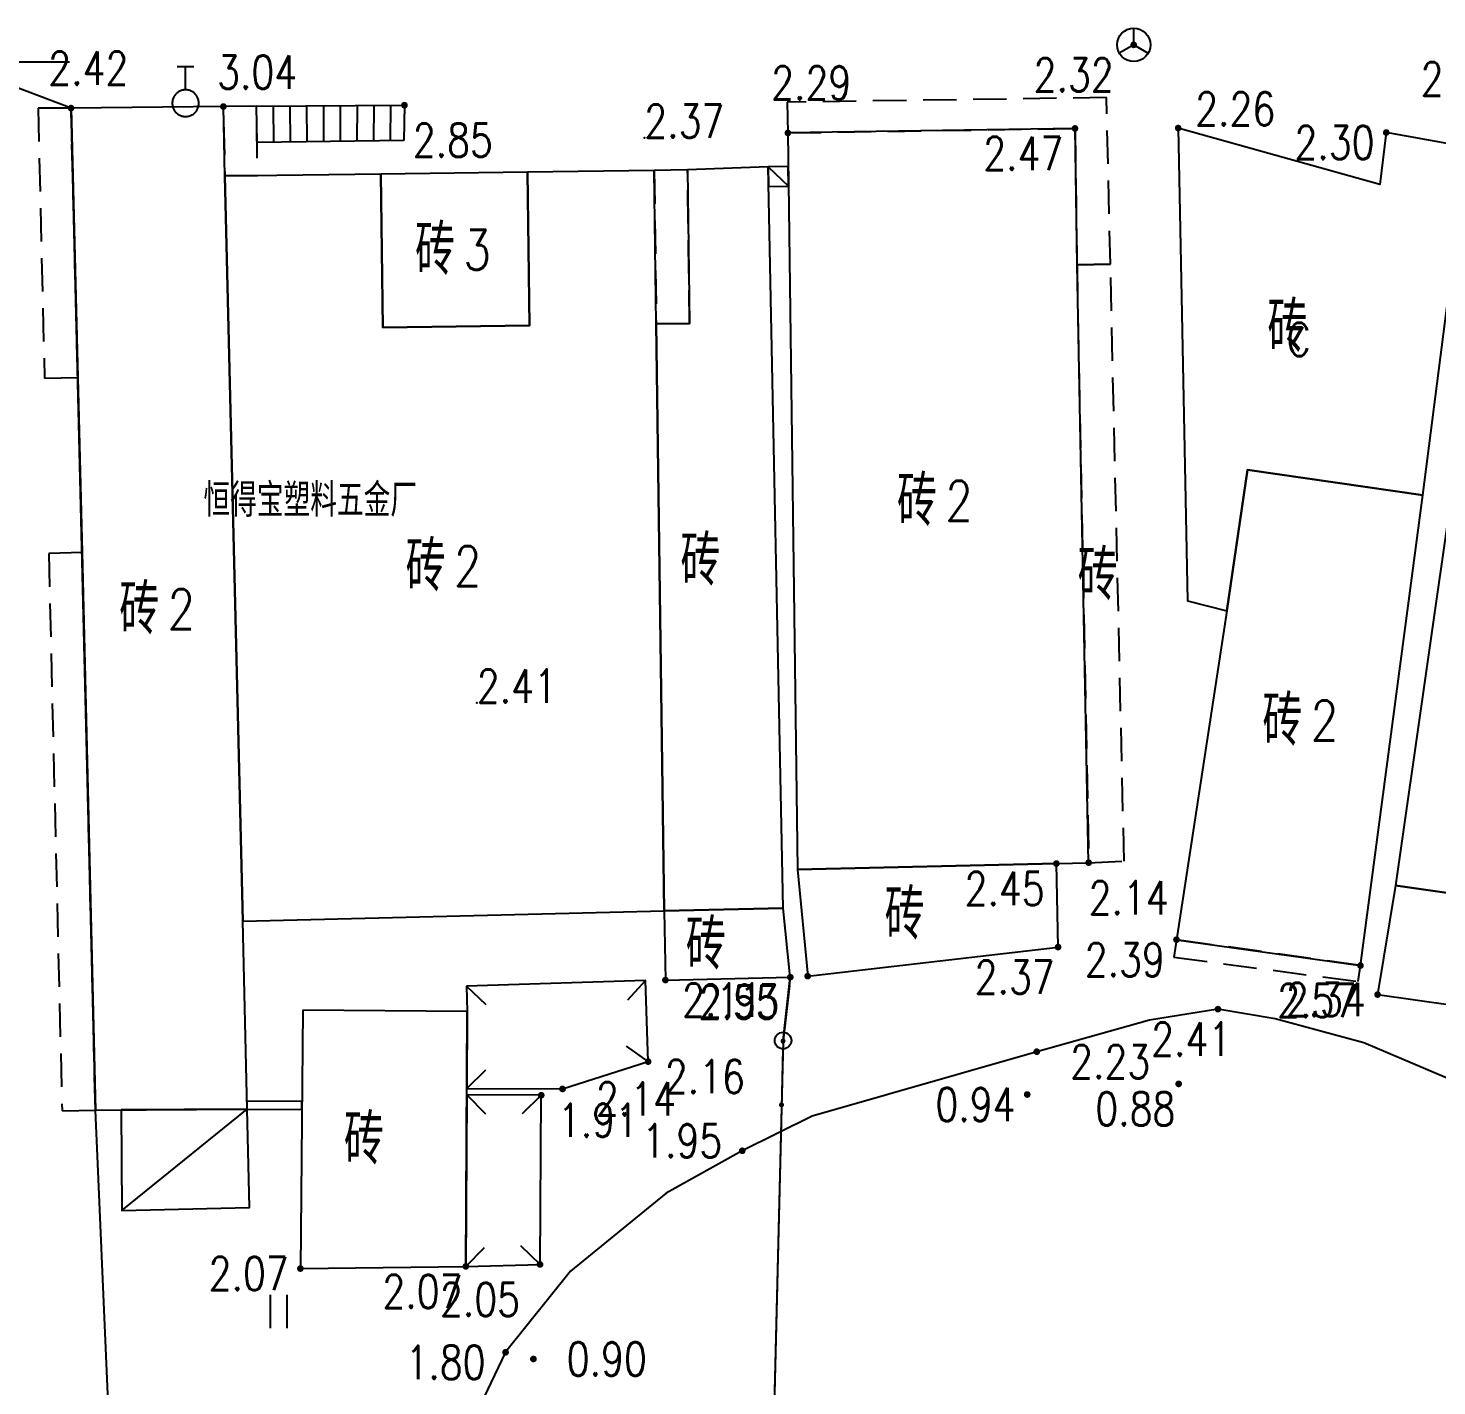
# Model space of a CAD drawing. Extents: x 500064 to 501389, y 2542464 to 2545400.
# Drawn here: x 500983.03 to 501025.26, y 2543162.53 to 2543203.22 of the extents above; entities that cross this region are included whole.
import ezdxf
from ezdxf.enums import TextEntityAlignment as Align

# ---------------------------------------------------------------- set-up
doc = ezdxf.new("R2010")
doc.units = 0
doc.header["$LTSCALE"] = 0.5
doc.linetypes.add('CENTER', pattern=[50.8, 31.75, -6.35, 6.35, -6.35])
doc.linetypes.add('X5', pattern=[3, 2, -1])
doc.layers.get('0').update_dxf_attribs({"linetype": 'CONTINUOUS', "lineweight": 5})
doc.layers.add('GCD', color=8, linetype='CONTINUOUS')
doc.layers.add('地形图', color=8, linetype='CONTINUOUS')
doc.styles.add('HZ', font='romans.shx', dxfattribs={"width": 0.8, "bigfont": 'hztxt.shx'})
doc.linetypes.add('10421', pattern='A,2,[150,AAA.SHX,S=1,R=0,X=0,Y=1],1e-11', length=2)

# ---------------------------------------------------------------- blocks, each defined once
blk = doc.blocks.new('gc121')
for p, q in [((-0.5, -1), (-0.5, 1)), ((0.5, -1), (0.5, 1))]:
    blk.add_line(p, q)
blk = doc.blocks.new('gc013c')
at = {"linetype": 'Continuous'}
blk.add_line((0.5, 0), (4, 0), dxfattribs=at)
at = {"linetype": 'Continuous', "const_width": 0.15, "flags": 128}
blk.add_lwpolyline([(3.775, 0, 1), (3.925, 0, 1)], format="xyb", close=True, dxfattribs=at)
blk = doc.blocks.new('gc170')
at = {"linetype": 'Continuous'}
blk.add_circle((0, 0), 0.5, dxfattribs=at)
blk = doc.blocks.new('gc048')
for q in [(0, 1), (-0.866, -0.5), (0.866, -0.5)]:
    blk.add_line((0, 0), q)
blk.add_circle((0, 0), 1)
blk = doc.blocks.new('GC200')
at = {"linetype": 'Continuous', "const_width": 0.2, "flags": 128}
blk.add_lwpolyline([(-0.1, 0, 1), (0.1, 0, 1)], format="xyb", close=True, dxfattribs=at)

msp = doc.modelspace()

# ---------------------------------------------------------------- linework, layer by layer
at = {"layer": '地形图', "linetype": 'Continuous'}
for p, q in [((500978.274, 2543202.215), (500984.274, 2543202.215)), ((500989.876, 2543200.883), (500994.31, 2543200.916)), ((500989.891, 2543199.794), (500989.876, 2543200.883)), ((500990.391, 2543199.801), (500990.38, 2543200.886)), ((500990.891, 2543199.809), (500990.883, 2543200.89)), ((500991.391, 2543199.816), (500991.387, 2543200.894)), ((500991.891, 2543199.824), (500991.891, 2543200.898)), ((500992.391, 2543199.831), (500992.394, 2543200.902)), ((500992.891, 2543199.839), (500992.898, 2543200.905)), ((500993.391, 2543199.846), (500993.402, 2543200.909)), ((500993.891, 2543199.854), (500993.906, 2543200.913)), ((500994.292, 2543199.86), (500989.891, 2543199.794)), ((501005.217, 2543199.07), (501005.819, 2543198.488)), ((501001.54, 2543174.671), (501000.992, 2543174.088)), ((501005.65, 2543172.789), (501005.886, 2543174.86)), ((500996.168, 2543174.508), (500996.751, 2543173.96)), ((501001.614, 2543172.245), (501000.961, 2543172.707)), ((500996.178, 2543171.441), (500996.747, 2543172.003)), ((500989.597, 2543170.819), (500989.599, 2543171.069)), ((500991.234, 2543170.806), (500991.236, 2543171.056)), ((500996.177, 2543171.249), (500996.74, 2543170.68)), ((500998.41, 2543171.237), (500997.841, 2543170.675)), ((501005.61, 2543170.874), (501003.964, 2543103.692)), ((500985.836, 2543167.782), (500989.597, 2543170.819)), ((500996.149, 2543166.105), (500996.709, 2543166.677)), ((500998.374, 2543166.165), (500997.803, 2543166.725))]:
    msp.add_line(p, q, dxfattribs=at)
at = {"layer": '地形图', "linetype": '10421'}
msp.add_lwpolyline([(500981.793, 2543049.688), (500982.527, 2543050.782), (500982.705, 2543053.957), (500983.113, 2543058.568), (500983.518, 2543067.939), (500984.844, 2543074.84), (500985.738, 2543079.489), (500988.508, 2543087.203), (500988.877, 2543090.559), (500989.416, 2543101.294), (500988.462, 2543112.709), (500985.918, 2543129.036), (500985.844, 2543149.105), (500985.416, 2543162.278), (500985.047, 2543170.789), (500984.316, 2543200.828), (500982.038, 2543201.686)], dxfattribs=at)
at = {"layer": '地形图'}
for points in [[(500987.499, 2543202.075), (500987.749, 2543202.075), (500987.999, 2543202.075)], [(500987.749, 2543201.375), (500987.749, 2543202.075)], [(500987.749, 2543200.575), (500987.774, 2543200.576), (500987.799, 2543200.578), (500987.823, 2543200.582), (500987.848, 2543200.588), (500987.872, 2543200.595), (500987.896, 2543200.603), (500987.919, 2543200.613), (500987.941, 2543200.624), (500987.963, 2543200.637), (500987.984, 2543200.651), (500988.004, 2543200.667), (500988.022, 2543200.683), (500988.04, 2543200.701), (500988.057, 2543200.72), (500988.072, 2543200.74), (500988.086, 2543200.761), (500988.099, 2543200.782), (500988.111, 2543200.805), (500988.12, 2543200.828), (500988.129, 2543200.851), (500988.136, 2543200.876), (500988.141, 2543200.9), (500988.145, 2543200.925), (500988.148, 2543200.95), (500988.149, 2543200.975), (500988.148, 2543201), (500988.145, 2543201.025), (500988.141, 2543201.05), (500988.136, 2543201.074), (500988.129, 2543201.099), (500988.12, 2543201.122), (500988.111, 2543201.145), (500988.099, 2543201.168), (500988.086, 2543201.189), (500988.072, 2543201.21), (500988.057, 2543201.23), (500988.04, 2543201.249), (500988.022, 2543201.267), (500988.004, 2543201.283), (500987.984, 2543201.299), (500987.963, 2543201.313), (500987.941, 2543201.325), (500987.919, 2543201.337), (500987.896, 2543201.347), (500987.872, 2543201.355), (500987.848, 2543201.362), (500987.823, 2543201.368), (500987.799, 2543201.372), (500987.774, 2543201.374), (500987.749, 2543201.375), (500987.723, 2543201.374), (500987.698, 2543201.372), (500987.674, 2543201.368), (500987.649, 2543201.362), (500987.625, 2543201.355), (500987.601, 2543201.347), (500987.578, 2543201.337), (500987.556, 2543201.325), (500987.534, 2543201.313), (500987.513, 2543201.299), (500987.494, 2543201.283), (500987.475, 2543201.267), (500987.457, 2543201.249), (500987.44, 2543201.23), (500987.425, 2543201.21), (500987.411, 2543201.189), (500987.398, 2543201.168), (500987.387, 2543201.145), (500987.377, 2543201.122), (500987.368, 2543201.099), (500987.361, 2543201.074), (500987.356, 2543201.05), (500987.352, 2543201.025), (500987.349, 2543201), (500987.349, 2543200.975), (500987.349, 2543200.95), (500987.352, 2543200.925), (500987.356, 2543200.9), (500987.361, 2543200.876), (500987.368, 2543200.851), (500987.377, 2543200.828), (500987.387, 2543200.805), (500987.398, 2543200.782), (500987.411, 2543200.761), (500987.425, 2543200.74), (500987.44, 2543200.72), (500987.457, 2543200.701), (500987.475, 2543200.683), (500987.494, 2543200.667), (500987.513, 2543200.651), (500987.534, 2543200.637), (500987.556, 2543200.624), (500987.578, 2543200.613), (500987.601, 2543200.603), (500987.625, 2543200.595), (500987.649, 2543200.588), (500987.674, 2543200.582), (500987.698, 2543200.578), (500987.723, 2543200.576), (500987.749, 2543200.575)]]:
    msp.add_lwpolyline(points, dxfattribs=at)
at = {"layer": '地形图', "linetype": 'X5'}
for points in [[(500984.316, 2543200.828), (500983.327, 2543200.825), (500983.52, 2543192.728), (500984.519, 2543192.752)], [(501015.47, 2543196.154), (501015.354, 2543201.143), (501005.783, 2543201.004), (501005.803, 2543200.083), (501014.41, 2543200.218), (501014.47, 2543196.131)], [(501002.797, 2543198.973), (501001.797, 2543198.96), (501001.859, 2543194.36), (501002.859, 2543194.373)], [(501015.47, 2543196.154), (501014.47, 2543196.131), (501014.819, 2543178.208), (501015.882, 2543178.251)], [(500984.646, 2543187.503), (500983.646, 2543187.479), (500984.048, 2543170.765), (500985.047, 2543170.789)], [(501022.968, 2543175.124), (501017.452, 2543175.899), (501017.376, 2543175.376), (501022.896, 2543174.643)]]:
    msp.add_lwpolyline(points, close=True, dxfattribs=at)
at = {"layer": '地形图', "linetype": 'Continuous'}
for points in [[(500988.925, 2543198.792), (500988.881, 2543200.875), (500984.316, 2543200.828), (500984.519, 2543192.752), (500984.646, 2543187.503), (500985.047, 2543170.789), (500989.597, 2543170.819), (500989.462, 2543176.456)], [(501005.803, 2543200.083), (501006.093, 2543177.999), (501013.851, 2543178.18), (501014.819, 2543178.208), (501014.47, 2543196.131), (501014.41, 2543200.218)], [(501018.957, 2543185.76), (501019.576, 2543189.989), (501024.838, 2543189.223), (501026.177, 2543199.66), (501023.739, 2543200.096), (501023.552, 2543198.538), (501017.503, 2543200.229), (501017.787, 2543186.06)], [(501001.797, 2543198.96), (500997.998, 2543198.91), (500998.058, 2543194.31), (500993.658, 2543194.253), (500993.598, 2543198.852), (500988.925, 2543198.792), (500989.462, 2543176.456), (501002.097, 2543176.76), (501001.859, 2543194.36)], [(500997.998, 2543198.91), (500993.598, 2543198.852), (500993.658, 2543194.253), (500998.058, 2543194.31)], [(501002.797, 2543198.973), (501002.859, 2543194.373), (501001.859, 2543194.36), (501002.097, 2543176.76), (501005.667, 2543176.845), (501005.217, 2543199.07)], [(501018.957, 2543185.76), (501017.452, 2543175.899), (501022.968, 2543175.124), (501024.838, 2543189.223), (501019.576, 2543189.989)], [(501013.851, 2543178.18), (501006.093, 2543177.999), (501006.397, 2543174.806), (501013.902, 2543175.678)], [(501024.021, 2543177.519), (501023.479, 2543174.254), (501029.126, 2543173.457), (501029.438, 2543175.175), (501030.898, 2543174.967), (501031.149, 2543176.501)], [(501005.667, 2543176.845), (501002.097, 2543176.76), (501002.132, 2543174.689), (501005.876, 2543174.776)], [(500991.261, 2543173.79), (500991.191, 2543166.04), (500996.149, 2543166.105), (500996.191, 2543173.75)]]:
    msp.add_lwpolyline(points, close=True, dxfattribs=at)
at = {"layer": '地形图', "linetype": 'X5', "flags": 128}
msp.add_lwpolyline([(500988.925, 2543198.803), (500989.905, 2543198.805), (500989.876, 2543200.883), (500988.881, 2543200.875)], close=True, dxfattribs=at)
at = {"layer": '地形图', "linetype": 'Continuous', "flags": 128}
for points in [[(500994.292, 2543199.86), (500989.891, 2543199.794), (500989.876, 2543200.883), (500994.31, 2543200.916)], [(501005.811, 2543199.078), (501005.217, 2543199.07), (501005.226, 2543198.48), (501005.819, 2543198.488)], [(500996.149, 2543166.105), (500998.374, 2543166.165), (500998.41, 2543171.237), (500996.177, 2543171.249)], [(500985.816, 2543170.794), (500985.836, 2543167.782), (500989.668, 2543167.874), (500989.597, 2543170.819)]]:
    msp.add_lwpolyline(points, close=True, dxfattribs=at)
at = {"layer": '地形图'}
msp.add_lwpolyline([(501033.803, 2543195.086), (501026.675, 2543196.103), (501024.021, 2543177.519), (501031.149, 2543176.501)], close=True, dxfattribs=at)
at = {"layer": '地形图', "linetype": 'Continuous', "elevation": 2.141, "flags": 128}
msp.add_lwpolyline([(500996.168, 2543174.508), (500996.191, 2543173.75), (500996.178, 2543171.441), (500999.049, 2543171.425), (501001.614, 2543172.245), (501001.54, 2543174.671)], close=True, dxfattribs=at)
at = {"layer": '地形图', "linetype": 'Continuous', "flags": 128}
for points in [[(501005.876, 2543174.776), (501005.659, 2543172.873), (501003.915, 2543101.693), (501001.663, 2543020.024)], [(500989.599, 2543171.069), (500991.236, 2543171.056)], [(500989.597, 2543170.819), (500991.234, 2543170.806)]]:
    msp.add_lwpolyline(points, dxfattribs=at)
at = {"layer": '地形图', "linetype": '10421', "flags": 128}
msp.add_lwpolyline([(501105.783, 2543064.976), (501109.21, 2543065.681), (501112.464, 2543066.665), (501118.751, 2543068.254), (501124.259, 2543069.994), (501128.162, 2543071.86), (501134.329, 2543075.919), (501138.69, 2543079.05), (501140.653, 2543081.696), (501142.555, 2543084.876), (501144.262, 2543088.996), (501145.188, 2543091.545), (501145.542, 2543093.381), (501145.63, 2543094.728), (501145.521, 2543099.663), (501145.01, 2543106.442), (501144.634, 2543109.188), (501144.161, 2543110.326), (501142.409, 2543112.146), (501140.603, 2543113.186), (501139.26, 2543113.499), (501137.004, 2543113.776), (501136.202, 2543114.009), (501135.526, 2543114.229), (501134.875, 2543114.6), (501134.304, 2543114.986), (501129.485, 2543120.688), (501127.522, 2543122.518), (501125.626, 2543124.105), (501108.008, 2543136.423), (501106.435, 2543137.617), (501102.856, 2543140.772), (501102.39, 2543141.035), (501101.839, 2543141.097), (501101.419, 2543141.005), (501101.142, 2543140.851), (501099.803, 2543138.908), (501099.332, 2543138.521), (501098.515, 2543138.192), (501097.038, 2543137.841), (501095.682, 2543137.801), (501094.995, 2543137.979), (501094.238, 2543138.358), (501093.378, 2543139.008), (501093.189, 2543139.829), (501093.222, 2543140.587), (501093.395, 2543141.911), (501094.154, 2543144.285), (501094.622, 2543145.209), (501095.81, 2543146.328), (501099.052, 2543148.323), (501099.955, 2543149.039), (501100.449, 2543150.524), (501100.705, 2543152.12), (501100.714, 2543153.516), (501100.347, 2543155.186), (501099.771, 2543156.116), (501097.908, 2543157.084), (501089.437, 2543159.483), (501080.185, 2543162.469), (501071.851, 2543165.799), (501068.575, 2543166.93), (501066.49, 2543167.239), (501064.336, 2543167.3), (501060.602, 2543167.263), (501059.513, 2543167.123), (501058.854, 2543166.798), (501058.276, 2543165.953), (501057.76, 2543165.517), (501056.387, 2543165.026), (501053.198, 2543164.235), (501051.008, 2543163.899), (501049.745, 2543163.796), (501047.161, 2543164.179), (501041.972, 2543165.633), (501032.937, 2543168.758), (501030.226, 2543169.765), (501023.067, 2543172.806), (501020.412, 2543173.525), (501018.694, 2543173.817), (501016.639, 2543173.491), (501013.264, 2543172.542), (501006.531, 2543170.614), (501004.435, 2543169.571), (501002.152, 2543168.302), (500999.289, 2543165.963), (500997.341, 2543163.53), (500996.473, 2543161.72), (500995.783, 2543159.295), (500995.539, 2543157.409), (500995.525, 2543144.354), (500995.021, 2543140.978), (500994.329, 2543138.018), (500992.219, 2543131.515), (500991.693, 2543130.28), (500991.049, 2543129.316), (500990.047, 2543128.862), (500988.222, 2543128.502), (500987.901, 2543128.194), (500987.747, 2543127.916), (500987.725, 2543127.455), (500987.767, 2543126.943), (500990.819, 2543119.499), (500992.042, 2543116.837), (500994.146, 2543112.577), (500995.507, 2543110.314), (500996.498, 2543109.193), (501000.563, 2543105.562), (501001.664, 2543104.202), (501002.289, 2543102.951), (501003.106, 2543100.881), (501004.301, 2543091.757), (501005.373, 2543086.784), (501005.902, 2543084.83), (501008.873, 2543076.678), (501009.844, 2543074.733), (501011.507, 2543071.601), (501012.233, 2543069.827), (501012.625, 2543068.538), (501014.162, 2543061.755), (501014.459, 2543061.371), (501014.783, 2543061.139), (501015.022, 2543061.115), (501015.327, 2543061.129), (501016.228, 2543061.651), (501016.926, 2543061.683), (501017.199, 2543061.542), (501017.427, 2543061.339), (501018.284, 2543058.519), (501019.296, 2543055.755), (501020.277, 2543054.019), (501021.442, 2543053.158), (501025.447, 2543051.098), (501028.511, 2543049.917), (501031.844, 2543049.052), (501034.932, 2543048.335), (501037.464, 2543048.01), (501040.826, 2543047.952), (501044.799, 2543048.509), (501065.579, 2543054.444), (501069.174, 2543055.401), (501072.8, 2543056.56), (501074.386, 2543057.317), (501075.551, 2543058.098), (501077.26, 2543059.562), (501078.206, 2543060.232), (501079.035, 2543060.727), (501079.809, 2543061.065), (501080.996, 2543061.473), (501083.823, 2543062.175)], close=True, dxfattribs=at)
at = {"layer": '地形图', "linetype": 'CENTER'}
for p in [(501001.501, 2543199.938, 2.37), (500996.478, 2543183, 2.41)]:
    msp.add_point(p, dxfattribs=at)

# ---------------------------------------------------------------- block references
at = {"layer": '地形图', "linetype": 'Continuous', "xscale": 0.5, "yscale": 0.5}
for name, p in [('gc048', (501016.17, 2543202.724, 2.324)), ('gc170', (501005.659, 2543172.873)), ('gc121', (500990.545, 2543164.755))]:
    msp.add_blockref(name, p, dxfattribs=at)
at = {"layer": '地形图', "linetype": 'Continuous'}
ref = msp.add_blockref('GC200', (500984.316, 2543200.828, 2.416), dxfattribs=dict(at, xscale=0.5, yscale=0.5, zscale=0.5))
ref.add_attrib('height', '2.42', dxfattribs={"layer": 'GCD', "linetype": 'Continuous', "height": 1, "style": 'HZ', "width": 0.8}).set_placement((500983.633, 2543202.024, 2.42), align=Align.MIDDLE_LEFT)
ref = msp.add_blockref('GC200', (501016.17, 2543202.724, 2.324), dxfattribs=dict(at, xscale=0.5, yscale=0.5, zscale=0.5))
ref.add_attrib('height', '2.32', dxfattribs={"layer": 'GCD', "linetype": 'Continuous', "height": 1, "style": 'HZ', "width": 0.8}).set_placement((501013.17, 2543201.824, 2.32), align=Align.MIDDLE_LEFT)
ref = msp.add_blockref('GC200', (500988.881, 2543200.875, 3.042), dxfattribs=dict(at, xscale=0.5, yscale=0.5, zscale=0.5))
ref.add_attrib('height', '3.04', dxfattribs={"layer": 'GCD', "linetype": 'Continuous', "height": 1, "style": 'HZ', "width": 0.8}).set_placement((500988.694, 2543201.904, 3.04), align=Align.MIDDLE_LEFT)
ref = msp.add_blockref('GC200', (501028.022, 2543202.15, 2.347), dxfattribs=dict(at, xscale=0.5, yscale=0.5, zscale=0.5))
ref.add_attrib('height', '2.35', dxfattribs={"layer": 'GCD', "linetype": 'Continuous', "height": 1, "style": 'HZ', "width": 0.8}).set_placement((501024.772, 2543201.7, 2.35), align=Align.MIDDLE_LEFT)
ref = msp.add_blockref('GC200', (501005.803, 2543200.083, 2.291), dxfattribs=dict(at, xscale=0.5, yscale=0.5, zscale=0.5))
ref.add_attrib('height', '2.29', dxfattribs={"layer": 'GCD', "linetype": 'Continuous', "height": 1, "style": 'HZ', "width": 0.8}).set_placement((501005.303, 2543201.583, 2.29), align=Align.MIDDLE_LEFT)
ref = msp.add_blockref('GC200', (501017.503, 2543200.229, 2.262), dxfattribs=dict(at, xscale=0.5, yscale=0.5, zscale=0.5))
ref.add_attrib('height', '2.26', dxfattribs={"layer": 'GCD', "linetype": 'Continuous', "height": 1, "style": 'HZ', "width": 0.8}).set_placement((501018.013, 2543200.803, 2.262), align=Align.MIDDLE_LEFT)
ref = msp.add_blockref('GC200', (500994.31, 2543200.916, 2.848), dxfattribs=dict(at, xscale=0.5, yscale=0.5, zscale=0.5))
ref.add_attrib('height', '2.85', dxfattribs={"layer": 'GCD', "linetype": 'Continuous', "height": 1, "style": 'HZ', "width": 0.8}).set_placement((500994.56, 2543199.866, 2.85), align=Align.MIDDLE_LEFT)
ref = msp.add_blockref('GC200', (501014.41, 2543200.218, 2.473), dxfattribs=dict(at, xscale=0.5, yscale=0.5, zscale=0.5))
ref.add_attrib('height', '2.47', dxfattribs={"layer": 'GCD', "linetype": 'Continuous', "height": 1, "style": 'HZ', "width": 0.8}).set_placement((501011.66, 2543199.468, 2.47), align=Align.MIDDLE_LEFT)
ref = msp.add_blockref('GC200', (501023.739, 2543200.096, 2.3), dxfattribs=dict(at, xscale=0.5, yscale=0.5, zscale=0.5))
ref.add_attrib('height', '2.30', dxfattribs={"layer": 'GCD', "linetype": 'Continuous', "height": 1, "style": 'HZ', "width": 0.8}).set_placement((501020.989, 2543199.796, 2.3), align=Align.MIDDLE_LEFT)
ref = msp.add_blockref('GC200', (501013.851, 2543178.18, 2.453), dxfattribs=dict(at, xscale=0.5, yscale=0.5, zscale=0.5))
ref.add_attrib('height', '2.45', dxfattribs={"layer": 'GCD', "linetype": 'Continuous', "height": 1, "style": 'HZ', "width": 0.8}).set_placement((501011.101, 2543177.43, 2.45), align=Align.MIDDLE_LEFT)
ref = msp.add_blockref('GC200', (501014.819, 2543178.208, 2.143), dxfattribs=dict(at, xscale=0.5, yscale=0.5, zscale=0.5))
ref.add_attrib('height', '2.14', dxfattribs={"layer": 'GCD', "linetype": 'Continuous', "height": 1, "style": 'HZ', "width": 0.8}).set_placement((501014.819, 2543177.158, 2.14), align=Align.MIDDLE_LEFT)
ref = msp.add_blockref('GC200', (501017.452, 2543175.899, 2.386), dxfattribs=dict(at, xscale=0.5, yscale=0.5, zscale=0.5))
ref.add_attrib('height', '2.39', dxfattribs={"layer": 'GCD', "linetype": 'Continuous', "height": 1, "style": 'HZ', "width": 0.8}).set_placement((501014.702, 2543175.299, 2.39), align=Align.MIDDLE_LEFT)
ref = msp.add_blockref('GC200', (501013.902, 2543175.678, 2.369), dxfattribs=dict(at, xscale=0.5, yscale=0.5, zscale=0.5))
ref.add_attrib('height', '2.37', dxfattribs={"layer": 'GCD', "linetype": 'Continuous', "height": 1, "style": 'HZ', "width": 0.8}).set_placement((501011.402, 2543174.778, 2.37), align=Align.MIDDLE_LEFT)
ref = msp.add_blockref('GC200', (501022.968, 2543175.124, 2.574), dxfattribs=dict(at, xscale=0.5, yscale=0.5, zscale=0.5))
ref.add_attrib('height', '2.57', dxfattribs={"layer": 'GCD', "linetype": 'Continuous', "height": 1, "style": 'HZ', "width": 0.8}).set_placement((501020.468, 2543174.074, 2.57), align=Align.MIDDLE_LEFT)
ref = msp.add_blockref('GC200', (501002.132, 2543174.689, 2.114), dxfattribs=dict(at, xscale=0.5, yscale=0.5, zscale=0.5))
ref.add_attrib('height', '2.11', dxfattribs={"layer": 'GCD', "linetype": 'Continuous', "height": 1, "style": 'HZ', "width": 0.8}).set_placement((501002.632, 2543174.089, 2.11), align=Align.MIDDLE_LEFT)
ref = msp.add_blockref('GC200', (501005.876, 2543174.776, 2.549), dxfattribs=dict(at, xscale=0.5, yscale=0.5, zscale=0.5))
ref.add_attrib('height', '2.55', dxfattribs={"layer": 'GCD', "linetype": 'Continuous', "height": 1, "style": 'HZ', "width": 0.8}).set_placement((501003.126, 2543174.026, 2.55), align=Align.MIDDLE_LEFT)
ref = msp.add_blockref('GC200', (501006.397, 2543174.806, 2.93), dxfattribs=dict(at, xscale=0.5, yscale=0.5, zscale=0.5))
ref.add_attrib('height', '2.93', dxfattribs={"layer": 'GCD', "linetype": 'Continuous', "height": 1, "style": 'HZ', "width": 0.8}).set_placement((501003.147, 2543174.056, 2.93), align=Align.MIDDLE_LEFT)
at = {"layer": '地形图', "linetype": 'Continuous', "yscale": 0.5}
for p, xscale, rotation in [((501005.659, 2543172.873), 0.4999999999275137, 83.50701664232727), ((501005.876, 2543174.776), 0.4999999999275137, 263.5070166423272), ((501005.659, 2543172.873), 0.4999999999945022, 268.5961110793348)]:
    msp.add_blockref('gc013c', p, dxfattribs=dict(at, xscale=xscale, rotation=rotation))
at = {"layer": '地形图', "linetype": 'Continuous'}
ref = msp.add_blockref('GC200', (501023.479, 2543174.254, 2.339), dxfattribs=dict(at, xscale=0.5, yscale=0.5, zscale=0.5))
ref.add_attrib('height', '2.34', dxfattribs={"layer": 'GCD', "linetype": 'Continuous', "height": 1, "style": 'HZ', "width": 0.8}).set_placement((501020.729, 2543174.104, 2.34), align=Align.MIDDLE_LEFT)
ref = msp.add_blockref('GC200', (501018.694, 2543173.817, 2.411), dxfattribs=dict(at, xscale=0.5, yscale=0.5, zscale=0.5))
ref.add_attrib('height', '2.41', dxfattribs={"layer": 'GCD', "linetype": 'Continuous', "height": 1, "style": 'HZ', "width": 0.8}).set_placement((501016.694, 2543172.917, 2.41), align=Align.MIDDLE_LEFT)
ref = msp.add_blockref('GC200', (501013.264, 2543172.542, 2.231), dxfattribs=dict(at, xscale=0.5, yscale=0.5, zscale=0.5))
ref.add_attrib('height', '2.23', dxfattribs={"layer": 'GCD', "linetype": 'Continuous', "height": 1, "style": 'HZ', "width": 0.8}).set_placement((501014.264, 2543172.242, 2.23), align=Align.MIDDLE_LEFT)
ref = msp.add_blockref('GC200', (501001.614, 2543172.245, 2.16), dxfattribs=dict(at, xscale=0.5, yscale=0.5, zscale=0.5))
ref.add_attrib('height', '2.16', dxfattribs={"layer": 'GCD', "linetype": 'Continuous', "height": 1, "style": 'HZ', "width": 0.8}).set_placement((501002.114, 2543171.795, 2.16), align=Align.MIDDLE_LEFT)
ref = msp.add_blockref('GC200', (500998.41, 2543171.237, 1.91), dxfattribs=dict(at, xscale=0.5, yscale=0.5, zscale=0.5))
ref.add_attrib('height', '1.91', dxfattribs={"layer": 'GCD', "linetype": 'Continuous', "height": 1, "style": 'HZ', "width": 0.8}).set_placement((500998.91, 2543170.487, 1.91), align=Align.MIDDLE_LEFT)
ref = msp.add_blockref('GC200', (500999.049, 2543171.425, 2.141), dxfattribs=dict(at, xscale=0.5, yscale=0.5, zscale=0.5))
ref.add_attrib('height', '2.14', dxfattribs={"layer": 'GCD', "linetype": 'Continuous', "height": 1, "style": 'HZ', "width": 0.8}).set_placement((501000.049, 2543171.125, 2.14), align=Align.MIDDLE_LEFT)
ref = msp.add_blockref('GC200', (501012.977, 2543171.258, 0.936), dxfattribs=dict(at, xscale=0.5, yscale=0.5, zscale=0.5))
ref.add_attrib('height', '0.94', dxfattribs={"layer": 'GCD', "linetype": 'Continuous', "height": 1, "style": 'HZ', "width": 0.8}).set_placement((501010.227, 2543170.958, 0.94), align=Align.MIDDLE_LEFT)
ref = msp.add_blockref('GC200', (501017.518, 2543171.577, 0.88), dxfattribs=dict(at, xscale=0.5, yscale=0.5, zscale=0.5))
ref.add_attrib('height', '0.88', dxfattribs={"layer": 'GCD', "linetype": 'Continuous', "height": 1, "style": 'HZ', "width": 0.8}).set_placement((501015.018, 2543170.827, 0.88), align=Align.MIDDLE_LEFT)
ref = msp.add_blockref('GC200', (501004.435, 2543169.571, 1.954), dxfattribs=dict(at, xscale=0.5, yscale=0.5, zscale=0.5))
ref.add_attrib('height', '1.95', dxfattribs={"layer": 'GCD', "linetype": 'Continuous', "height": 1, "style": 'HZ', "width": 0.8}).set_placement((501001.435, 2543169.871, 1.95), align=Align.MIDDLE_LEFT)
ref = msp.add_blockref('GC200', (500991.191, 2543166.04, 2.065), dxfattribs=dict(at, xscale=0.5, yscale=0.5, zscale=0.5))
ref.add_attrib('height', '2.07', dxfattribs={"layer": 'GCD', "linetype": 'Continuous', "height": 1, "style": 'HZ', "width": 0.8}).set_placement((500988.441, 2543165.89, 2.07), align=Align.MIDDLE_LEFT)
ref = msp.add_blockref('GC200', (500996.149, 2543166.105, 2.066), dxfattribs=dict(at, xscale=0.5, yscale=0.5, zscale=0.5))
ref.add_attrib('height', '2.07', dxfattribs={"layer": 'GCD', "linetype": 'Continuous', "height": 1, "style": 'HZ', "width": 0.8}).set_placement((500993.649, 2543165.355, 2.07), align=Align.MIDDLE_LEFT)
ref = msp.add_blockref('GC200', (500998.374, 2543166.165, 2.05), dxfattribs=dict(at, xscale=0.5, yscale=0.5, zscale=0.5))
ref.add_attrib('height', '2.05', dxfattribs={"layer": 'GCD', "linetype": 'Continuous', "height": 1, "style": 'HZ', "width": 0.8}).set_placement((500995.374, 2543165.115, 2.05), align=Align.MIDDLE_LEFT)
ref = msp.add_blockref('GC200', (500997.341, 2543163.53, 1.798), dxfattribs=dict(at, xscale=0.5, yscale=0.5, zscale=0.5))
ref.add_attrib('height', '1.80', dxfattribs={"layer": 'GCD', "linetype": 'Continuous', "height": 1, "style": 'HZ', "width": 0.8}).set_placement((500994.341, 2543163.23, 1.8), align=Align.MIDDLE_LEFT)
ref = msp.add_blockref('GC200', (500998.175, 2543163.33, 0.899), dxfattribs=dict(at, xscale=0.5, yscale=0.5, zscale=0.5))
ref.add_attrib('height', '0.90', dxfattribs={"layer": 'GCD', "linetype": 'Continuous', "height": 1, "style": 'HZ', "width": 0.8}).set_placement((500999.175, 2543163.33, 0.9), align=Align.MIDDLE_LEFT)

# ---------------------------------------------------------------- texts
at = {"layer": '地形图', "ltscale": 10, "style": 'HZ', "width": 0.8}
for s, p in [('2.37', (501001.501, 2543199.938)), ('C', (501020.756, 2543193.395)), ('恒得宝塑料五金厂', (500988.286, 2543188.575)), ('2.41', (500996.478, 2543183))]:
    msp.add_text(s, height=1, dxfattribs=at).set_placement(p)
at = {"layer": '地形图', "linetype": 'Continuous', "style": 'HZ', "width": 0.8}
for p in [(500995.828, 2543196.581), (501021.379, 2543194.276), (501010.272, 2543189.056), (501003.783, 2543187.268), (500995.543, 2543187.1), (501015.689, 2543186.834), (500986.96, 2543185.807), (501021.227, 2543182.469), (501009.903, 2543176.661), (501003.944, 2543175.759), (500993.695, 2543169.916)]:
    msp.add_text('砖', height=1.5, dxfattribs=at).set_placement(p, align=Align.MIDDLE_RIGHT)
for s, p in [('3', (500996.078, 2543196.581)), ('2', (501010.522, 2543189.056)), ('2', (500995.793, 2543187.1)), ('2', (500987.21, 2543185.807)), ('2', (501021.477, 2543182.469))]:
    msp.add_text(s, height=1.2, dxfattribs=at).set_placement(p, align=Align.MIDDLE_LEFT)

doc.saveas('drawing.dxf')
